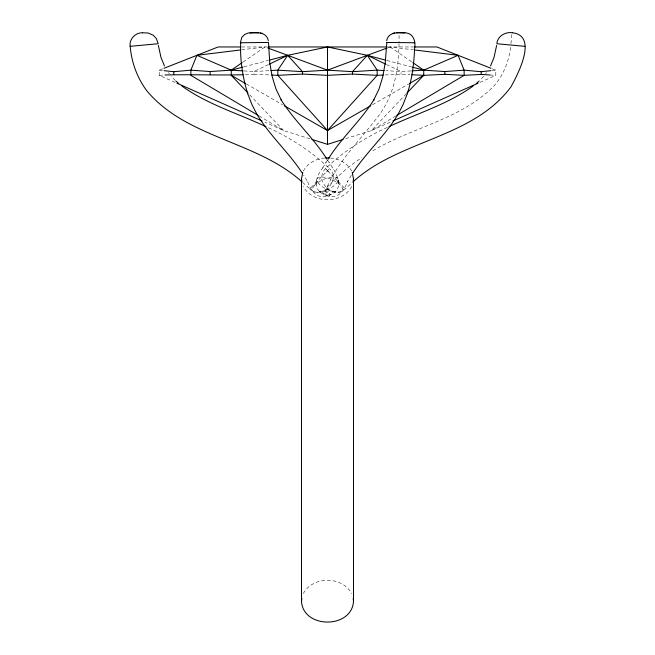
<?xml version="1.0" encoding="UTF-8"?>
<svg xmlns="http://www.w3.org/2000/svg" width="655" height="655" viewBox="0 0 655 655"><rect width="100%" height="100%" fill="white"/><g stroke="black" fill="none" stroke-linecap="round" stroke-linejoin="round"><path stroke-width="0.49" stroke-dasharray="3.27 2.46" d="M399.059 35.427L399.034 41.92M511.457 34.592L511.031 43.648M399.001 43.811C398.69 68.341 394.416 93.968 379.744 114.273C360.569 139.924 336.277 162.497 324.52 192.996M510.622 47.299C509.312 57.231 506.331 66.998 501.312 75.702A65.991 65.991 0 0 1 494.443 85.428C462.373 118.678 414.443 126.751 375.503 149.193A201.691 201.691 0 0 0 370.828 151.894M322.972 167.533C315.407 176.948 311.936 189.811 325.109 195.034C336.4 200.512 343.826 192.226 347.363 181.656L347.06 182.164L351.375 175.139M325.715 162.956L327.598 159.984M322.669 168.04L326.034 162.415M303.314 171.07C307.4 163.251 316.046 158.633 324.659 158.019M351.686 186.519C342.262 204.139 312.738 204.139 303.314 186.519M303.314 593.545C312.738 575.925 342.262 575.925 351.686 593.545M485.642 73.868L486.542 72.59M387.302 127.43C364.647 137.706 343.498 151.428 325.494 168.638C322.088 171.897 320.803 177.112 322.407 181.55C324.79 186.765 329.776 191.514 335.663 192.202C342.852 193.045 347.518 186.347 352.439 182.352M483.668 76.324L479.599 80.565M314.015 185.914L314.932 184.964A14.68 5.723 -24.6 0 1 319.984 181.255L322.276 180.043A13.215 5.125 -24.7 0 1 324.462 179.069A14.385 5.576 -24.7 0 1 333.067 176.997M326.779 187.526L334.41 179.642L345.39 169.809A201.691 201.691 0 0 1 361.609 157.716M406.28 93.747L371.385 130.55L345.054 138.835M302.561 182.352L309.815 188.853L327.254 170.947M326.689 171.528L329.506 168.638C311.502 151.428 290.353 137.706 267.698 127.43M243.062 62.045L264.972 46.963L266.863 47.659M395.882 115.968L371.385 130.55L390.093 122.248M372.523 104.718L408.72 83.955M268.542 64.517L253.96 71.534L244.094 70.936M479.886 82.399L495.786 75.341L495.786 70.159L491.987 68.66M326.313 190.204L330.308 188.222A14.435 5.567 -24.9 0 0 335.958 183.94A14.033 5.412 -24.6 0 0 333.01 177.055M175.114 82.399L159.214 75.341L159.214 70.159L163.013 68.66M388.161 47.659L390.052 46.963L413.403 49.829M243.914 66.835L268.239 60.432M241.613 49.829L264.972 46.963M491.897 70.576L495.786 70.159M159.214 75.341L165.052 74.981M410.906 70.936L401.04 71.534L386.123 70.674M268.877 70.674L253.96 71.534L253.96 74.195L245.076 74.645M385.132 74.965L401.04 74.195L409.924 74.645M241.556 46.963L266.986 46.963M388.038 46.963L413.469 46.963M253.96 74.195L269.868 74.965M489.948 74.981L495.786 75.341M330.341 158.019C338.954 158.633 347.6 163.251 351.686 171.07M159.214 70.159L163.103 70.576M386.761 60.432L411.086 66.835M309.946 138.835L283.615 130.55L264.907 122.248M386.458 64.517L401.04 71.534L401.04 74.195M246.28 83.955L282.477 104.718M259.118 115.968L283.615 130.55L248.72 93.747M390.052 46.963L411.946 62.045M309.815 188.853C321.318 200.389 341.812 179.888 329.506 168.638M321.097 192.693L319.476 191.293L320.213 191.931M175.401 80.565L171.332 76.324M326.403 169.563L325.494 168.638M326.231 169.391L328.311 171.528M327.746 170.947L338.316 181.787M338.07 181.533L345.185 188.853M168.458 72.59L169.358 73.868M327.402 159.984C334.394 169.825 347.322 188.435 329.891 195.034C318.6 200.512 311.174 192.226 307.637 181.656L307.94 182.164L303.625 175.139M332.028 167.533L332.331 168.04M328.966 162.415L329.285 162.956M326.321 190.122A14.033 5.412 -24.6 0 1 314.236 191.94A14.033 5.412 -24.6 0 1 314.138 185.864M319.059 183.916A14.091 5.461 24.9 0 1 322.063 176.981M321.933 176.997A14.385 5.576 24.7 0 1 330.546 179.061A13.215 5.125 24.7 0 1 332.724 180.043L335.008 181.255A14.68 5.723 24.6 0 1 340.076 184.964L340.985 185.914A14.091 5.461 24.9 0 1 340.821 192.038A14.091 5.461 24.9 0 1 328.695 190.171L324.692 188.222A14.435 5.567 24.9 0 1 319.042 183.94M316.349 180.526L315.972 183.171L316.349 180.526M335.524 191.293L333.903 192.693L335.524 191.293M339.028 183.171L338.651 180.526L339.028 183.171M327.205 195.231A4.298 1.523 -22.4 0 0 332.674 191.555A4.298 1.523 -22.4 0 0 326.215 192.783A4.298 1.523 -22.4 0 0 327.205 195.231M323.775 193.561A4.298 1.523 22.4 0 0 330.267 194.846A4.298 1.523 22.4 0 0 324.864 191.162A4.298 1.523 22.4 0 0 323.775 193.561"/><path stroke-width="0.98" d="M385.795 60.178L367.308 55.315L327.516 46.963L327.5 144.354L343.105 139.441M353.201 181.713C399.321 139.711 472.574 138.434 510.933 86.918C517.368 75.079 538.418 36.066 512.636 32.783M386.843 42.419L385.246 62.7L382.782 76.717L379.008 89.039L373.596 100.289L373.907 99.765C360.618 121.036 341.386 137.853 328.114 159.173M352.243 172.633L353.512 178.79L353.512 601.265C351.882 628.988 303.118 628.988 301.488 601.265L301.488 178.79L302.757 172.633M301.488 601.265L301.816 598.4M353.184 181.656L353.512 178.79M496.637 45.457L493.993 57.501L490.529 65.991M386.663 40.675C388.112 32.537 396.938 32.259 403.39 32.84C404.512 32.832 405.633 32.799 406.747 33.004C413.886 34.207 415.909 42.452 414.566 48.609C414.026 63.903 412.036 79.271 407.205 93.845M407.091 94.23L403.095 104.522L398.256 113.962M240.598 49.952L196.926 55.315L190.867 70.159L190.867 75.341L258.242 115.444M397.937 114.494C385.075 135.847 366.055 152.566 352.48 173.419M327.516 46.963L287.692 55.315L277.826 70.159L277.826 75.341L327.5 130.55L370.763 105.733M387.211 48.003L367.308 55.315L352.505 71.665L352.505 74.064L377.174 75.341L383.142 75.055M406.976 93.01L423.728 75.341L423.728 70.159L412.781 62.618M476.21 83.586L478.961 81.187M473.278 85.903C447.799 104.301 417.178 113.372 389.021 126.644M242.219 62.618L231.272 70.159L210.124 71.542L190.867 70.159L173.804 71.706L164.077 70.674M396.758 115.444L464.133 75.341L481.196 74.433L489.948 74.981M409.604 83.447L423.728 75.341L444.876 74.326L464.133 75.341L464.133 70.159L458.074 55.315L414.418 49.952M269.459 64.084L287.692 55.315L327.5 70.159L352.505 71.665L377.174 70.159L384.133 70.56M392.894 121.003L478.019 83.226M458.074 55.315L423.728 70.159L411.897 70.879M163.93 68.308L218.131 46.963L240.532 46.963M385.541 64.084L367.308 55.315L327.5 70.159L302.495 71.665L277.826 70.159L270.867 70.56M392.787 33.421L394.58 32.914M326.886 159.173C313.614 137.853 294.382 121.036 281.093 99.765L281.404 100.289L275.992 89.039L272.218 76.717L269.754 62.7L268.517 42.452L240.311 42.763L241.842 37.351L244.667 34.469L248.253 33.004L254.197 32.766M242.94 67.088L231.272 70.159L196.926 55.315M269.205 60.178L287.692 55.315L302.495 71.665L302.495 74.064L277.826 75.341L271.858 75.055M412.06 67.088L423.728 70.159L444.876 71.542L464.133 70.159L481.196 71.706L490.923 70.674M250.054 32.824C256.899 32.521 266.593 31.694 268.337 40.675M142.364 32.783C136.158 32.611 130.468 37.777 130.034 43.959C130.918 60.768 136.78 77.421 146.9 90.906C186.814 138.451 256.588 140.866 301.799 181.713M130.067 46.333L158.15 43.738L156.398 38.645L153.286 35.247L148.153 33.012L142.413 32.783M258.602 32.766L254.746 32.824M325.609 157.953L329.391 157.953M165.052 74.981C191.055 74.343 217.083 75.374 243.103 74.744M240.745 42.714C239.82 59.114 242.645 77.577 247.795 93.845M352.505 74.064L327.5 75.341L302.495 74.064M512.587 32.783C505.455 31.53 497.464 36.14 496.842 43.738L524.933 46.333M268.001 46.963L387.023 46.963M414.492 46.963L436.893 46.963L491.07 68.308M400.803 32.766L404.946 32.824M400.459 32.824L396.422 32.766M411.897 74.744L423.728 75.341M414.255 42.714L414.705 42.755L386.483 42.452M243.103 70.879L231.272 70.159L231.272 75.341L248.024 93.01M262.213 33.421L260.42 32.914M311.895 139.441L327.5 144.354M267.813 48.003L287.692 55.315M176.981 83.226L262.106 121.003M265.979 126.644C237.822 113.372 207.201 104.301 181.722 85.903M231.272 75.341L245.396 83.447M284.237 105.733L327.5 130.55L377.174 75.341L377.174 70.159L367.308 55.315M176.039 81.187L178.79 83.586M302.52 173.419C288.945 152.566 269.925 135.847 257.063 114.494M256.744 113.962L251.905 104.522L247.909 94.23M164.47 65.991L161.007 57.501L158.363 45.457M353.184 598.4L353.512 601.265M301.488 178.79L301.816 181.656M481.196 71.706L481.196 74.433M444.876 71.542L444.876 74.326M210.124 71.542L210.124 74.326M173.804 71.706L173.804 74.433"/></g></svg>
